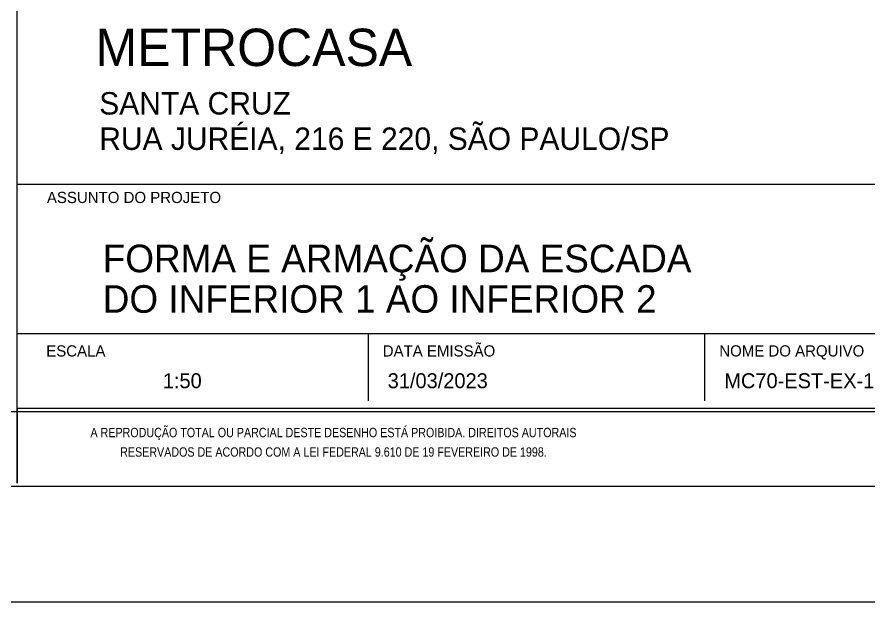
# Model space of a CAD drawing. Extents: x -2 to 121, y -2 to 61.
# Drawn here: x 100.36 to 111.75, y -1.55 to 6.28 of the extents above; entities that cross this region are included whole.
import ezdxf

# ---------------------------------------------------------------- set-up
doc = ezdxf.new("R2010")
doc.units = 0
doc.header["$MEASUREMENT"] = 0
doc.linetypes.add('HIDDEN', pattern=[9.525, 6.35, -3.175])
doc.layers.get('Defpoints').update_dxf_attribs({"linetype": 'CONTINUOUS'})
for name, color, linetype in [('ARQ-MAR', 2, 'CONTINUOUS'), ('ARQ_CAR', 7, 'CONTINUOUS'), ('ARQ_CAR-TXT', 7, 'CONTINUOUS'), ('ARQ_FOLHA', 7, 'CONTINUOUS'), ('ARQ_TXT-2', 2, 'CONTINUOUS'), ('ARQ_TXT-4', 4, 'CONTINUOUS'), ('PENA_02', 2, 'CONTINUOUS'), ('PSG-NV1-HTC-251', 251, 'CONTINUOUS')]:
    doc.layers.add(name, color=color, linetype=linetype)
doc.styles.add('01-MILLEU', font='GOTHIC.TTF')
doc.styles.add('CARIMBO', font='romans.shx', dxfattribs={"height": 30})

msp = doc.modelspace()

# ---------------------------------------------------------------- linework, layer by layer
at = {"layer": 'ARQ-MAR', "color": 5}
msp.add_line((100.559, 2.04), (114.36, 2.04), dxfattribs=at)
at = {"layer": 'ARQ-MAR', "color": 3}
msp.add_line((109.559, 1.14), (109.559, 1.64), dxfattribs=at)
at = {"layer": 'ARQ_CAR', "color": 5}
msp.add_lwpolyline([(100.36, 1.04), (100.36, 13.04), (117.86, 13.04), (117.86, 1.04)], close=True, dxfattribs=at)
for points in [[(100.36, 4.04), (117.86, 4.04)], [(100.36, 2.04), (114.36, 2.04)]]:
    msp.add_lwpolyline(points, dxfattribs=at)
at = {"layer": 'ARQ_CAR', "color": 3}
for points in [[(105.059, 1.14), (105.059, 2.04)], [(109.559, 1.14), (109.559, 2.04)]]:
    msp.add_lwpolyline(points, dxfattribs=at)
at = {"layer": 'ARQ_FOLHA', "color": 1}
for p, q in [((100.36, 1.04), (100.36, 0.09)), ((100.36, 0.09), (100.36, 1.04)), ((100.361, 0.99), (100.36, 0.04)), ((100.361, 0.99), (100.36, 0.04)), ((100.36, 0.04), (100.361, 0.99))]:
    msp.add_line(p, q, dxfattribs=at)
for points in [[(0, 0), (118.9, 0), (118.9, 59.4), (0, 59.4)], [(2.5, 1), (117.9, 1), (117.9, 58.4), (2.5, 58.4)]]:
    msp.add_lwpolyline(points, close=True, dxfattribs=at)
at = {"layer": 'Defpoints', "color": 8, "linetype": 'HIDDEN', "ltscale": 100}
msp.add_lwpolyline([(-1.95, 60.95), (-1.95, -1.55), (120.85, -1.55), (120.85, 60.95)], close=True, dxfattribs=at)
at = {"layer": 'PENA_02', "linetype": 'Continuous'}
msp.add_lwpolyline([(0, 0), (118.9, 0), (118.9, 59.4), (0, 59.4), (0, 0)], dxfattribs=at)

# ---------------------------------------------------------------- texts
at = {"layer": 'ARQ_CAR-TXT', "color": 1, "style": '01-MILLEU'}
for s, p in [('ASSUNTO DO PROJETO', (100.759, 3.787)), ('ESCALA', (100.75, 1.734)), ('DATA EMISSÃO', (105.25, 1.734)), ('NOME DO ARQUIVO', (109.75, 1.734))]:
    msp.add_text(s, height=0.15, dxfattribs=at).set_placement(p)
at = {"layer": 'ARQ_CAR-TXT', "color": 4, "style": '01-MILLEU'}
for s, p in [('FORMA E ARMAÇÃO DA ESCADA ', (101.506, 2.861)), ('DO INFERIOR 1 AO INFERIOR 2', (101.506, 2.319))]:
    msp.add_text(s, height=0.36915, dxfattribs=at).set_placement(p)
at = {"layer": 'ARQ_TXT-2', "style": '01-MILLEU'}
for s, height, p in [('SANTA CRUZ', 0.3, (101.459, 4.971)), ('RUA JURÉIA, 216 E 220, SÃO PAULO/SP', 0.3, (101.459, 4.498)), ('31/03/2023', 0.2, (105.316, 1.31)), ('MC70-EST-EX-1131-ARM-R01', 0.2, (109.817, 1.31))]:
    msp.add_text(s, height=height, dxfattribs=at).set_placement(p)
msp.add_attdef('1:50', (102.309, 1.31), '1:75', height=0.2, dxfattribs=at)
at = {"layer": 'ARQ_TXT-4', "style": '01-MILLEU'}
msp.add_attdef('METROCASA', (101.409, 5.62), 'CLIENTE', height=0.5, dxfattribs=at)
at = {"layer": 'PSG-NV1-HTC-251', "insert": (100.361, 1.04), "char_height": 0.125, "width": 8.46052, "attachment_point": 1, "line_spacing_factor": 1.25, "style": 'CARIMBO'}
msp.add_mtext('\\pxqc;{\\fArial Narrow|b0|i0|c0|p34;\\PA REPRODUÇÃO TOTAL OU PARCIAL DESTE DESENHO ESTÁ PROIBIDA. DIREITOS AUTORAIS \\PRESERVADOS DE ACORDO COM A LEI FEDERAL 9.610 DE 19 FEVEREIRO DE 1998.}', dxfattribs=at)

doc.saveas('drawing.dxf')
